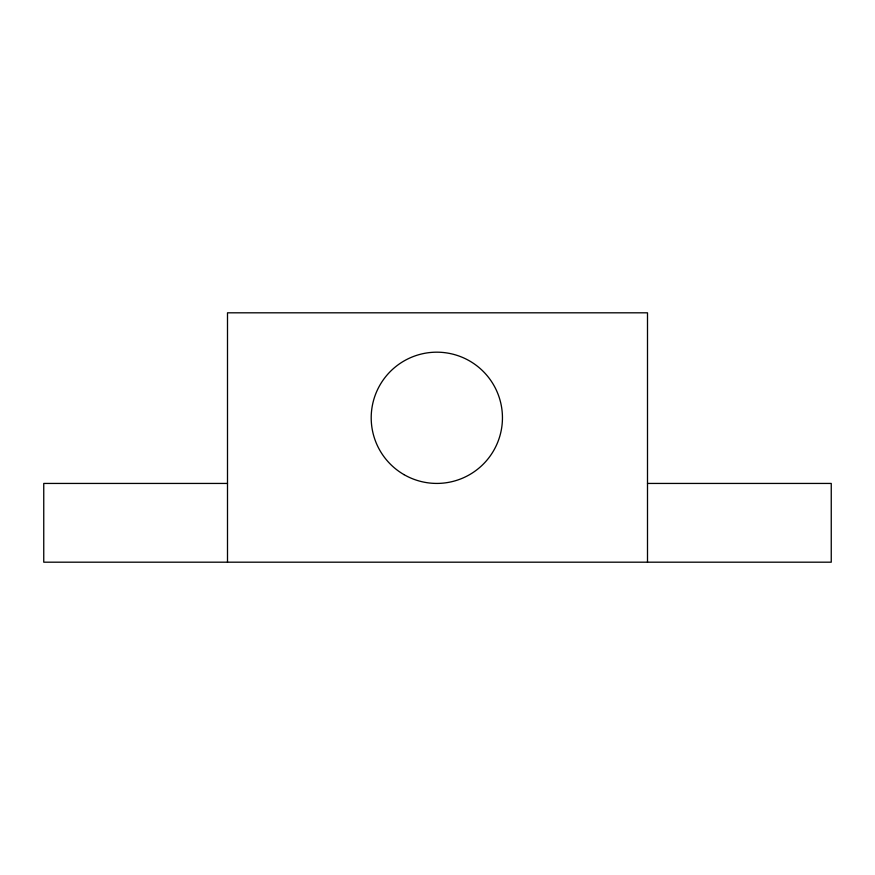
<?xml version="1.0" encoding="UTF-8"?>
<svg xmlns="http://www.w3.org/2000/svg" width="875" height="875" viewBox="0 0 875 875"><rect width="100%" height="100%" fill="white"/><g stroke="black" fill="none" stroke-linecap="round" stroke-linejoin="round"><path stroke-width="1.31" d="M227.5 483.438L43.75 483.438L43.75 562.188L831.25 562.188L831.25 483.438L647.5 483.438M647.5 562.188L647.5 312.812L227.5 312.812L227.5 562.188M404.009 474.633A65.625 65.625 0 0 0 502.447 417.802A65.625 65.625 0 0 0 404.009 360.97A65.625 65.625 0 0 0 404.009 474.633"/></g></svg>
